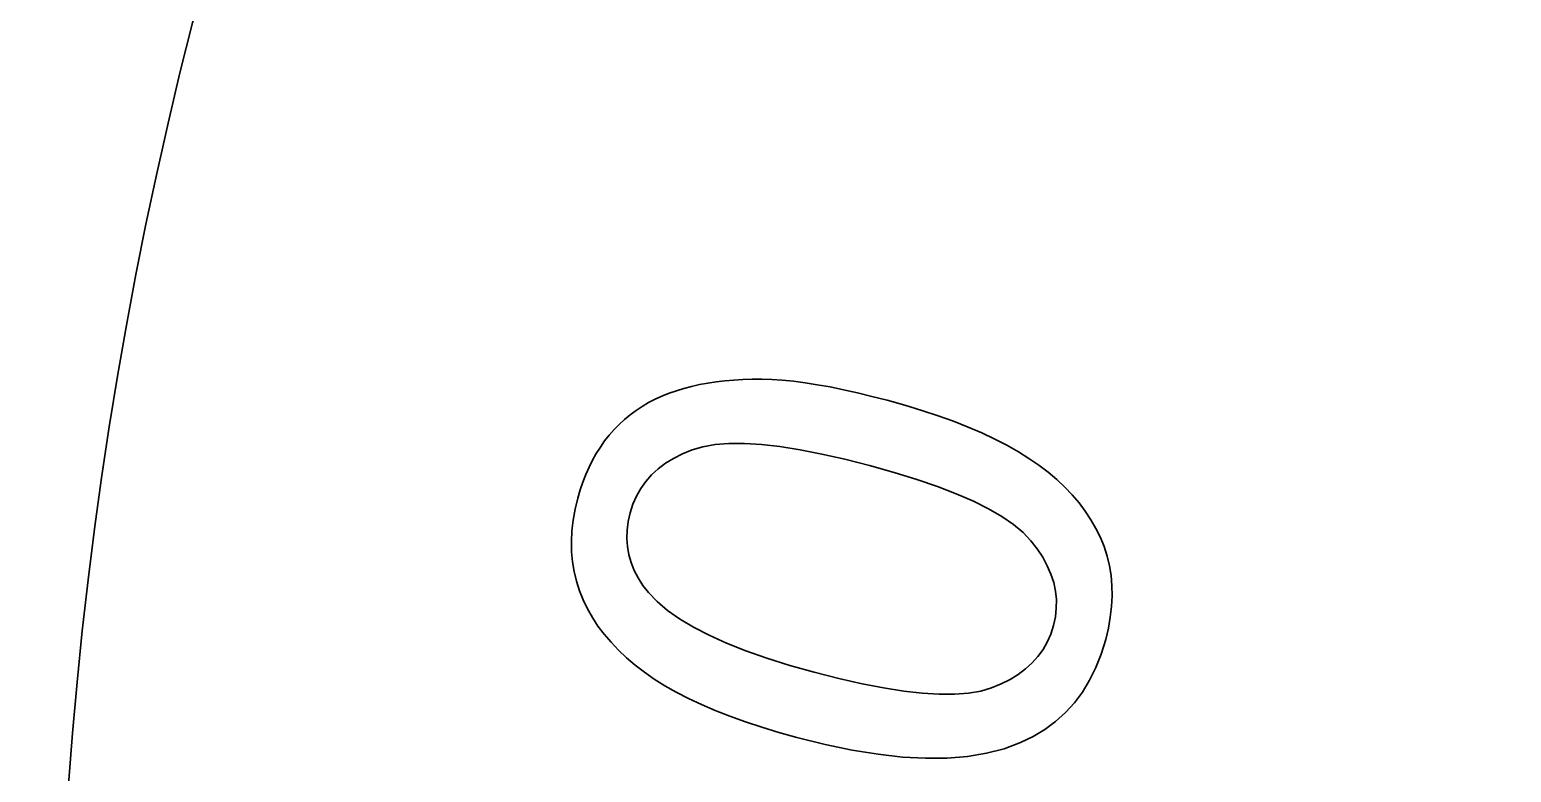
# Model space of a CAD drawing. Extents: x 23 to 417, y 3 to 294.
# Drawn here: x 213.446 to 214.83, y 161.074 to 161.768 of the extents above; entities that cross this region are included whole.
import ezdxf

# ---------------------------------------------------------------- set-up
doc = ezdxf.new("R2010")
doc.units = 0
doc.layers.add('1', color=7, linetype='Continuous', lineweight=13)

msp = doc.modelspace()

# ---------------------------------------------------------------- linework, layer by layer
at = {"layer": '1', "color": 7, "lineweight": 35, "ltscale": 0.000180618}
msp.add_line((214.0434, 161.4286), (214.0502, 161.4309), dxfattribs=at)
at = {"layer": '1', "color": 7, "lineweight": 35, "ltscale": 0.000183292}
msp.add_line((214.0502, 161.4309), (214.0572, 161.4331), dxfattribs=at)
at = {"layer": '1', "color": 7, "lineweight": 35, "ltscale": 0.000187255}
msp.add_line((214.0572, 161.4331), (214.0645, 161.435), dxfattribs=at)
at = {"layer": '1', "color": 7, "lineweight": 35, "ltscale": 0.000190746}
msp.add_line((214.0645, 161.435), (214.0719, 161.4366), dxfattribs=at)
at = {"layer": '1', "color": 7, "lineweight": 35, "ltscale": 0.000194862}
msp.add_line((214.0719, 161.4366), (214.0796, 161.438), dxfattribs=at)
at = {"layer": '1', "color": 7, "lineweight": 35, "ltscale": 0.00019936}
msp.add_line((214.0796, 161.438), (214.0875, 161.4392), dxfattribs=at)
at = {"layer": '1', "color": 7, "lineweight": 35, "ltscale": 0.000203733}
msp.add_line((214.0875, 161.4392), (214.0956, 161.4402), dxfattribs=at)
at = {"layer": '1', "color": 7, "lineweight": 35, "ltscale": 0.000208285}
msp.add_line((214.0956, 161.4402), (214.1039, 161.4409), dxfattribs=at)
at = {"layer": '1', "color": 7, "lineweight": 35, "ltscale": 0.000213277}
msp.add_line((214.1039, 161.4409), (214.1124, 161.4414), dxfattribs=at)
at = {"layer": '1', "color": 7, "lineweight": 35, "ltscale": 0.000218502}
msp.add_line((214.1124, 161.4414), (214.1211, 161.4417), dxfattribs=at)
at = {"layer": '1', "color": 7, "lineweight": 35, "ltscale": 0.00022348}
msp.add_line((214.1211, 161.4417), (214.1301, 161.4417), dxfattribs=at)
at = {"layer": '1', "color": 7, "lineweight": 35, "ltscale": 0.000232977}
msp.add_line((214.1301, 161.4417), (214.1394, 161.4414), dxfattribs=at)
at = {"layer": '1', "color": 7, "lineweight": 35, "ltscale": 0.000246703}
msp.add_line((214.1394, 161.4414), (214.1492, 161.4407), dxfattribs=at)
at = {"layer": '1', "color": 7, "lineweight": 35, "ltscale": 0.00026076}
msp.add_line((214.1492, 161.4407), (214.1596, 161.4397), dxfattribs=at)
at = {"layer": '1', "color": 7, "lineweight": 35, "ltscale": 0.000275012}
msp.add_line((214.1596, 161.4397), (214.1705, 161.4383), dxfattribs=at)
at = {"layer": '1', "color": 7, "lineweight": 35, "ltscale": 0.000289466}
msp.add_line((214.1705, 161.4383), (214.1819, 161.4365), dxfattribs=at)
at = {"layer": '1', "color": 7, "lineweight": 35, "ltscale": 0.000304119}
msp.add_line((214.1819, 161.4365), (214.1939, 161.4344), dxfattribs=at)
at = {"layer": '1', "color": 7, "lineweight": 35, "ltscale": 0.000318955}
msp.add_line((214.1939, 161.4344), (214.2064, 161.4318), dxfattribs=at)
at = {"layer": '1', "color": 7, "lineweight": 35, "ltscale": 0.000333898}
msp.add_line((214.2064, 161.4318), (214.2195, 161.4289), dxfattribs=at)
at = {"layer": '1', "color": 7, "lineweight": 35, "ltscale": 0.000171969}
msp.add_line((214.0184, 161.4163), (214.0243, 161.4198), dxfattribs=at)
at = {"layer": '1', "color": 7, "lineweight": 35, "ltscale": 0.000173197}
msp.add_line((214.0243, 161.4198), (214.0304, 161.423), dxfattribs=at)
at = {"layer": '1', "color": 7, "lineweight": 35, "ltscale": 0.000175247}
msp.add_line((214.0304, 161.423), (214.0368, 161.4259), dxfattribs=at)
at = {"layer": '1', "color": 7, "lineweight": 35, "ltscale": 0.000177608}
msp.add_line((214.0368, 161.4259), (214.0434, 161.4286), dxfattribs=at)
at = {"layer": '1', "color": 7, "lineweight": 35, "ltscale": 0.000348951}
msp.add_line((214.2195, 161.4289), (214.233, 161.4256), dxfattribs=at)
at = {"layer": '1', "color": 7, "lineweight": 35, "ltscale": 0.000364122}
msp.add_line((214.233, 161.4256), (214.2471, 161.422), dxfattribs=at)
at = {"layer": '1', "color": 7, "lineweight": 35, "ltscale": 0.000431474}
msp.add_line((214.2471, 161.422), (214.2637, 161.4173), dxfattribs=at)
at = {"layer": '1', "color": 7, "lineweight": 35, "ltscale": 0.000414865}
msp.add_line((214.2637, 161.4173), (214.2796, 161.4125), dxfattribs=at)
at = {"layer": '1', "color": 7, "lineweight": 35, "ltscale": 0.000170588}
msp.add_line((213.9969, 161.3995), (214.0019, 161.4041), dxfattribs=at)
at = {"layer": '1', "color": 7, "lineweight": 35, "ltscale": 0.000170108}
msp.add_line((214.0019, 161.4041), (214.0072, 161.4084), dxfattribs=at)
at = {"layer": '1', "color": 7, "lineweight": 35, "ltscale": 0.000170506}
msp.add_line((214.0072, 161.4084), (214.0127, 161.4125), dxfattribs=at)
at = {"layer": '1', "color": 7, "lineweight": 35, "ltscale": 0.000170782}
msp.add_line((214.0127, 161.4125), (214.0184, 161.4163), dxfattribs=at)
at = {"layer": '1', "color": 7, "lineweight": 35, "ltscale": 0.000398125}
msp.add_line((214.2796, 161.4125), (214.2947, 161.4075), dxfattribs=at)
at = {"layer": '1', "color": 7, "lineweight": 35, "ltscale": 0.00038184}
msp.add_line((214.2947, 161.4075), (214.3091, 161.4024), dxfattribs=at)
at = {"layer": '1', "color": 7, "lineweight": 35, "ltscale": 0.00017368}
msp.add_line((213.9832, 161.384), (213.9875, 161.3895), dxfattribs=at)
at = {"layer": '1', "color": 7, "lineweight": 35, "ltscale": 0.000172222}
msp.add_line((213.9875, 161.3895), (213.9921, 161.3946), dxfattribs=at)
at = {"layer": '1', "color": 7, "lineweight": 35, "ltscale": 0.000171521}
msp.add_line((213.9921, 161.3946), (213.9969, 161.3995), dxfattribs=at)
at = {"layer": '1', "color": 7, "lineweight": 35, "ltscale": 0.000366008}
msp.add_line((214.3091, 161.4024), (214.3228, 161.397), dxfattribs=at)
at = {"layer": '1', "color": 7, "lineweight": 35, "ltscale": 0.000350092}
msp.add_line((214.3228, 161.397), (214.3356, 161.3915), dxfattribs=at)
at = {"layer": '1', "color": 7, "lineweight": 35, "ltscale": 0.00033498}
msp.add_line((214.3356, 161.3915), (214.3478, 161.3858), dxfattribs=at)
at = {"layer": '1', "color": 7, "lineweight": 35, "ltscale": 0.000176996}
msp.add_line((213.9754, 161.3723), (213.9792, 161.3783), dxfattribs=at)
at = {"layer": '1', "color": 7, "lineweight": 35, "ltscale": 0.00017496}
msp.add_line((213.9792, 161.3783), (213.9832, 161.384), dxfattribs=at)
at = {"layer": '1', "color": 7, "lineweight": 35, "ltscale": 0.000242698}
msp.add_line((214.0649, 161.3756), (214.0559, 161.3719), dxfattribs=at)
at = {"layer": '1', "color": 7, "lineweight": 35, "ltscale": 0.000262324}
msp.add_line((214.0749, 161.3786), (214.0649, 161.3756), dxfattribs=at)
at = {"layer": '1', "color": 7, "lineweight": 35, "ltscale": 0.000292036}
msp.add_line((214.0864, 161.3806), (214.0749, 161.3786), dxfattribs=at)
at = {"layer": '1', "color": 7, "lineweight": 35, "ltscale": 0.000325095}
msp.add_line((214.0994, 161.3816), (214.0864, 161.3806), dxfattribs=at)
at = {"layer": '1', "color": 7, "lineweight": 35, "ltscale": 0.000360236}
for p, q in [((214.1138, 161.3816), (214.0994, 161.3816)), ((214.3544, 161.3133), (214.342, 161.3205)), ((214.2958, 161.1474), (214.3102, 161.1474))]:
    msp.add_line(p, q, dxfattribs=at)
at = {"layer": '1', "color": 7, "lineweight": 35, "ltscale": 0.000397476}
msp.add_line((214.1297, 161.3807), (214.1138, 161.3816), dxfattribs=at)
at = {"layer": '1', "color": 7, "lineweight": 35, "ltscale": 0.000435728}
msp.add_line((214.147, 161.3787), (214.1297, 161.3807), dxfattribs=at)
at = {"layer": '1', "color": 7, "lineweight": 35, "ltscale": 0.000474927}
msp.add_line((214.1658, 161.3758), (214.147, 161.3787), dxfattribs=at)
at = {"layer": '1', "color": 7, "lineweight": 35, "ltscale": 0.000514927}
msp.add_line((214.186, 161.3718), (214.1658, 161.3758), dxfattribs=at)
at = {"layer": '1', "color": 7, "lineweight": 35, "ltscale": 0.000319902}
msp.add_line((214.3478, 161.3858), (214.3591, 161.38), dxfattribs=at)
at = {"layer": '1', "color": 7, "lineweight": 35, "ltscale": 0.0003056}
msp.add_line((214.3591, 161.38), (214.3698, 161.3739), dxfattribs=at)
at = {"layer": '1', "color": 7, "lineweight": 35, "ltscale": 0.000182953}
msp.add_line((213.9686, 161.3595), (213.9719, 161.3661), dxfattribs=at)
at = {"layer": '1', "color": 7, "lineweight": 35, "ltscale": 0.000179536}
msp.add_line((213.9719, 161.3661), (213.9754, 161.3723), dxfattribs=at)
at = {"layer": '1', "color": 7, "lineweight": 35, "ltscale": 0.000214301}
msp.add_line((214.0401, 161.3631), (214.0332, 161.3579), dxfattribs=at)
at = {"layer": '1', "color": 7, "lineweight": 35, "ltscale": 0.000222098}
msp.add_line((214.0476, 161.3677), (214.0401, 161.3631), dxfattribs=at)
at = {"layer": '1', "color": 7, "lineweight": 35, "ltscale": 0.000231658}
msp.add_line((214.0559, 161.3719), (214.0476, 161.3677), dxfattribs=at)
at = {"layer": '1', "color": 7, "lineweight": 35, "ltscale": 0.000555648}
msp.add_line((214.2077, 161.3669), (214.186, 161.3718), dxfattribs=at)
at = {"layer": '1', "color": 7, "lineweight": 35, "ltscale": 0.000596657}
msp.add_line((214.2308, 161.361), (214.2077, 161.3669), dxfattribs=at)
at = {"layer": '1', "color": 7, "lineweight": 35, "ltscale": 0.000291595}
msp.add_line((214.3698, 161.3739), (214.3797, 161.3677), dxfattribs=at)
at = {"layer": '1', "color": 7, "lineweight": 35, "ltscale": 0.000280717}
msp.add_line((214.3797, 161.3677), (214.3889, 161.3613), dxfattribs=at)
at = {"layer": '1', "color": 7, "lineweight": 35, "ltscale": 0.000272492}
msp.add_line((214.3889, 161.3613), (214.3975, 161.3547), dxfattribs=at)
at = {"layer": '1', "color": 7, "lineweight": 35, "ltscale": 0.000189905}
msp.add_line((213.9629, 161.3456), (213.9656, 161.3527), dxfattribs=at)
at = {"layer": '1', "color": 7, "lineweight": 35, "ltscale": 0.000186057}
msp.add_line((213.9656, 161.3527), (213.9686, 161.3595), dxfattribs=at)
at = {"layer": '1', "color": 7, "lineweight": 35, "ltscale": 0.000204628}
msp.add_line((214.0271, 161.3523), (214.0217, 161.3461), dxfattribs=at)
at = {"layer": '1', "color": 7, "lineweight": 35, "ltscale": 0.000208277}
msp.add_line((214.0332, 161.3579), (214.0271, 161.3523), dxfattribs=at)
at = {"layer": '1', "color": 7, "lineweight": 35, "ltscale": 0.000593419}
msp.add_line((214.2536, 161.3546), (214.2308, 161.361), dxfattribs=at)
at = {"layer": '1', "color": 7, "lineweight": 35, "ltscale": 0.000552975}
msp.add_line((214.2748, 161.348), (214.2536, 161.3546), dxfattribs=at)
at = {"layer": '1', "color": 7, "lineweight": 35, "ltscale": 0.000512832}
msp.add_line((214.2942, 161.3414), (214.2748, 161.348), dxfattribs=at)
at = {"layer": '1', "color": 7, "lineweight": 35, "ltscale": 0.000264838}
msp.add_line((214.3975, 161.3547), (214.4056, 161.3479), dxfattribs=at)
at = {"layer": '1', "color": 7, "lineweight": 35, "ltscale": 0.000257874}
msp.add_line((214.4056, 161.3479), (214.4131, 161.3408), dxfattribs=at)
at = {"layer": '1', "color": 7, "lineweight": 35, "ltscale": 0.00019879}
msp.add_line((213.9582, 161.3306), (213.9604, 161.3382), dxfattribs=at)
at = {"layer": '1', "color": 7, "lineweight": 35, "ltscale": 0.000194171}
msp.add_line((213.9604, 161.3382), (213.9629, 161.3456), dxfattribs=at)
at = {"layer": '1', "color": 7, "lineweight": 35, "ltscale": 0.000203647}
msp.add_line((214.017, 161.3395), (214.013, 161.3324), dxfattribs=at)
at = {"layer": '1', "color": 7, "lineweight": 35, "ltscale": 0.000202857}
msp.add_line((214.0217, 161.3461), (214.017, 161.3395), dxfattribs=at)
at = {"layer": '1', "color": 7, "lineweight": 35, "ltscale": 0.000473423}
msp.add_line((214.3118, 161.3345), (214.2942, 161.3414), dxfattribs=at)
at = {"layer": '1', "color": 7, "lineweight": 35, "ltscale": 0.000434591}
msp.add_line((214.3278, 161.3276), (214.3118, 161.3345), dxfattribs=at)
at = {"layer": '1', "color": 7, "lineweight": 35, "ltscale": 0.000251454}
msp.add_line((214.4131, 161.3408), (214.4201, 161.3336), dxfattribs=at)
at = {"layer": '1', "color": 7, "lineweight": 35, "ltscale": 0.000259968}
msp.add_line((213.9539, 161.3099), (213.9557, 161.3202), dxfattribs=at)
at = {"layer": '1', "color": 7, "lineweight": 35, "ltscale": 0.00026826}
msp.add_line((213.9557, 161.3202), (213.9582, 161.3306), dxfattribs=at)
at = {"layer": '1', "color": 7, "lineweight": 35, "ltscale": 0.000211579}
msp.add_line((214.0097, 161.3249), (214.0071, 161.3168), dxfattribs=at)
at = {"layer": '1', "color": 7, "lineweight": 35, "ltscale": 0.000206699}
msp.add_line((214.013, 161.3324), (214.0097, 161.3249), dxfattribs=at)
at = {"layer": '1', "color": 7, "lineweight": 35, "ltscale": 0.000396913}
msp.add_line((214.342, 161.3205), (214.3278, 161.3276), dxfattribs=at)
at = {"layer": '1', "color": 7, "lineweight": 35, "ltscale": 0.000246169}
msp.add_line((214.4201, 161.3336), (214.4265, 161.3261), dxfattribs=at)
at = {"layer": '1', "color": 7, "lineweight": 35, "ltscale": 0.00024175}
msp.add_line((214.4265, 161.3261), (214.4323, 161.3183), dxfattribs=at)
at = {"layer": '1', "color": 7, "lineweight": 35, "ltscale": 0.000252149}
msp.add_line((213.9527, 161.2999), (213.9539, 161.3099), dxfattribs=at)
at = {"layer": '1', "color": 7, "lineweight": 35, "ltscale": 0.000200535}
msp.add_line((214.0053, 161.3087), (214.0043, 161.3007), dxfattribs=at)
at = {"layer": '1', "color": 7, "lineweight": 35, "ltscale": 0.000207331}
msp.add_line((214.0071, 161.3168), (214.0053, 161.3087), dxfattribs=at)
at = {"layer": '1', "color": 7, "lineweight": 35, "ltscale": 0.000325461}
msp.add_line((214.3652, 161.3059), (214.3544, 161.3133), dxfattribs=at)
at = {"layer": '1', "color": 7, "lineweight": 35, "ltscale": 0.000237813}
msp.add_line((214.4323, 161.3183), (214.4376, 161.3104), dxfattribs=at)
at = {"layer": '1', "color": 7, "lineweight": 35, "ltscale": 0.000234945}
msp.add_line((214.4376, 161.3104), (214.4423, 161.3023), dxfattribs=at)
at = {"layer": '1', "color": 7, "lineweight": 35, "ltscale": 0.000245739}
msp.add_line((213.9522, 161.2901), (213.9527, 161.2999), dxfattribs=at)
at = {"layer": '1', "color": 7, "lineweight": 35, "ltscale": 0.000195179}
msp.add_line((214.0043, 161.3007), (214.004, 161.2929), dxfattribs=at)
at = {"layer": '1', "color": 7, "lineweight": 35, "ltscale": 0.000192124}
msp.add_line((214.004, 161.2929), (214.0046, 161.2853), dxfattribs=at)
at = {"layer": '1', "color": 7, "lineweight": 35, "ltscale": 0.000292899}
msp.add_line((214.3742, 161.2984), (214.3652, 161.3059), dxfattribs=at)
at = {"layer": '1', "color": 7, "lineweight": 35, "ltscale": 0.000263455}
msp.add_line((214.3815, 161.2908), (214.3742, 161.2984), dxfattribs=at)
at = {"layer": '1', "color": 7, "lineweight": 35, "ltscale": 0.000233287}
msp.add_line((214.4423, 161.3023), (214.4464, 161.2939), dxfattribs=at)
at = {"layer": '1', "color": 7, "lineweight": 35, "ltscale": 0.000231713}
msp.add_line((214.4464, 161.2939), (214.4499, 161.2853), dxfattribs=at)
at = {"layer": '1', "color": 7, "lineweight": 35, "ltscale": 0.000240412}
msp.add_line((213.9523, 161.2805), (213.9522, 161.2901), dxfattribs=at)
at = {"layer": '1', "color": 7, "lineweight": 35, "ltscale": 0.000235864}
msp.add_line((213.9532, 161.2711), (213.9523, 161.2805), dxfattribs=at)
at = {"layer": '1', "color": 7, "lineweight": 35, "ltscale": 0.000190977}
msp.add_line((214.0046, 161.2853), (214.0059, 161.2777), dxfattribs=at)
at = {"layer": '1', "color": 7, "lineweight": 35, "ltscale": 0.000243835}
msp.add_line((214.3874, 161.2831), (214.3815, 161.2908), dxfattribs=at)
at = {"layer": '1', "color": 7, "lineweight": 35, "ltscale": 0.000232407}
msp.add_line((214.3926, 161.2753), (214.3874, 161.2831), dxfattribs=at)
at = {"layer": '1', "color": 7, "lineweight": 35, "ltscale": 0.000231191}
msp.add_line((214.4499, 161.2853), (214.4527, 161.2765), dxfattribs=at)
at = {"layer": '1', "color": 7, "lineweight": 35, "ltscale": 0.000232899}
msp.add_line((213.9546, 161.2619), (213.9532, 161.2711), dxfattribs=at)
at = {"layer": '1', "color": 7, "lineweight": 35, "ltscale": 0.000191622}
msp.add_line((214.0059, 161.2777), (214.008, 161.2704), dxfattribs=at)
at = {"layer": '1', "color": 7, "lineweight": 35, "ltscale": 0.000194733}
msp.add_line((214.008, 161.2704), (214.0109, 161.2631), dxfattribs=at)
at = {"layer": '1', "color": 7, "lineweight": 35, "ltscale": 0.000222456}
msp.add_line((214.3968, 161.2675), (214.3926, 161.2753), dxfattribs=at)
at = {"layer": '1', "color": 7, "lineweight": 35, "ltscale": 0.000214125}
msp.add_line((214.4002, 161.2597), (214.3968, 161.2675), dxfattribs=at)
at = {"layer": '1', "color": 7, "lineweight": 35, "ltscale": 0.000231812}
msp.add_line((214.4527, 161.2765), (214.4549, 161.2675), dxfattribs=at)
at = {"layer": '1', "color": 7, "lineweight": 35, "ltscale": 0.000233477}
msp.add_line((214.4549, 161.2675), (214.4564, 161.2583), dxfattribs=at)
at = {"layer": '1', "color": 7, "lineweight": 35, "ltscale": 0.000230767}
msp.add_line((213.9568, 161.2529), (213.9546, 161.2619), dxfattribs=at)
at = {"layer": '1', "color": 7, "lineweight": 35, "ltscale": 0.000230789}
msp.add_line((213.9596, 161.2441), (213.9568, 161.2529), dxfattribs=at)
at = {"layer": '1', "color": 7, "lineweight": 35, "ltscale": 0.000199566}
msp.add_line((214.0109, 161.2631), (214.0145, 161.256), dxfattribs=at)
at = {"layer": '1', "color": 7, "lineweight": 35, "ltscale": 0.000206029}
msp.add_line((214.0145, 161.256), (214.019, 161.2491), dxfattribs=at)
at = {"layer": '1', "color": 7, "lineweight": 35, "ltscale": 0.000207488}
msp.add_line((214.4028, 161.2518), (214.4002, 161.2597), dxfattribs=at)
at = {"layer": '1', "color": 7, "lineweight": 35, "ltscale": 0.000203274}
msp.add_line((214.4045, 161.2438), (214.4028, 161.2518), dxfattribs=at)
at = {"layer": '1', "color": 7, "lineweight": 35, "ltscale": 0.000236713}
msp.add_line((214.4564, 161.2583), (214.4572, 161.2488), dxfattribs=at)
at = {"layer": '1', "color": 7, "lineweight": 35, "ltscale": 0.000230944}
msp.add_line((213.9631, 161.2356), (213.9596, 161.2441), dxfattribs=at)
at = {"layer": '1', "color": 7, "lineweight": 35, "ltscale": 0.0002144}
msp.add_line((214.019, 161.2491), (214.0242, 161.2423), dxfattribs=at)
at = {"layer": '1', "color": 7, "lineweight": 35, "ltscale": 0.000289988}
msp.add_line((214.0242, 161.2423), (214.0322, 161.2339), dxfattribs=at)
at = {"layer": '1', "color": 7, "lineweight": 35, "ltscale": 0.000200926}
msp.add_line((214.4053, 161.2358), (214.4045, 161.2438), dxfattribs=at)
at = {"layer": '1', "color": 7, "lineweight": 35, "ltscale": 0.000246945}
msp.add_line((214.4574, 161.2392), (214.4569, 161.2293), dxfattribs=at)
at = {"layer": '1', "color": 7, "lineweight": 35, "ltscale": 0.000241248}
msp.add_line((214.4572, 161.2488), (214.4574, 161.2392), dxfattribs=at)
at = {"layer": '1', "color": 7, "lineweight": 35, "ltscale": 0.000232785}
msp.add_line((213.9672, 161.2272), (213.9631, 161.2356), dxfattribs=at)
at = {"layer": '1', "color": 7, "lineweight": 35, "ltscale": 0.000234682}
msp.add_line((213.9718, 161.219), (213.9672, 161.2272), dxfattribs=at)
at = {"layer": '1', "color": 7, "lineweight": 35, "ltscale": 0.000316887}
msp.add_line((214.0322, 161.2339), (214.0419, 161.2257), dxfattribs=at)
at = {"layer": '1', "color": 7, "lineweight": 35, "ltscale": 0.000346165}
msp.add_line((214.0419, 161.2257), (214.0532, 161.2178), dxfattribs=at)
at = {"layer": '1', "color": 7, "lineweight": 35, "ltscale": 0.00020337}
msp.add_line((214.4044, 161.2197), (214.4052, 161.2278), dxfattribs=at)
at = {"layer": '1', "color": 7, "lineweight": 35, "ltscale": 0.000201515}
msp.add_line((214.4052, 161.2278), (214.4053, 161.2358), dxfattribs=at)
at = {"layer": '1', "color": 7, "lineweight": 35, "ltscale": 0.000253685}
msp.add_line((214.4569, 161.2293), (214.4557, 161.2193), dxfattribs=at)
at = {"layer": '1', "color": 7, "lineweight": 35, "ltscale": 0.000237641}
msp.add_line((213.977, 161.2111), (213.9718, 161.219), dxfattribs=at)
at = {"layer": '1', "color": 7, "lineweight": 35, "ltscale": 0.000241288}
msp.add_line((213.9828, 161.2034), (213.977, 161.2111), dxfattribs=at)
at = {"layer": '1', "color": 7, "lineweight": 35, "ltscale": 0.000378322}
msp.add_line((214.0532, 161.2178), (214.0662, 161.21), dxfattribs=at)
at = {"layer": '1', "color": 7, "lineweight": 35, "ltscale": 0.000412108}
msp.add_line((214.0662, 161.21), (214.0809, 161.2025), dxfattribs=at)
at = {"layer": '1', "color": 7, "lineweight": 35, "ltscale": 0.000208145}
msp.add_line((214.4, 161.2036), (214.4026, 161.2115), dxfattribs=at)
at = {"layer": '1', "color": 7, "lineweight": 35, "ltscale": 0.000208532}
msp.add_line((214.4026, 161.2115), (214.4044, 161.2197), dxfattribs=at)
at = {"layer": '1', "color": 7, "lineweight": 35, "ltscale": 0.000261488}
msp.add_line((214.4557, 161.2193), (214.4539, 161.209), dxfattribs=at)
at = {"layer": '1', "color": 7, "lineweight": 35, "ltscale": 0.000245926}
msp.add_line((213.9892, 161.1959), (213.9828, 161.2034), dxfattribs=at)
at = {"layer": '1', "color": 7, "lineweight": 35, "ltscale": 0.00025168}
msp.add_line((213.9961, 161.1886), (213.9892, 161.1959), dxfattribs=at)
at = {"layer": '1', "color": 7, "lineweight": 35, "ltscale": 0.00044709}
msp.add_line((214.0809, 161.2025), (214.0972, 161.1952), dxfattribs=at)
at = {"layer": '1', "color": 7, "lineweight": 35, "ltscale": 0.000483306}
msp.add_line((214.0972, 161.1952), (214.1152, 161.188), dxfattribs=at)
at = {"layer": '1', "color": 7, "lineweight": 35, "ltscale": 0.000201105}
msp.add_line((214.3928, 161.1891), (214.3968, 161.1961), dxfattribs=at)
at = {"layer": '1', "color": 7, "lineweight": 35, "ltscale": 0.000203712}
msp.add_line((214.3968, 161.1961), (214.4, 161.2036), dxfattribs=at)
at = {"layer": '1', "color": 7, "lineweight": 35, "ltscale": 0.00035385}
msp.add_line((214.4514, 161.1985), (214.4472, 161.1849), dxfattribs=at)
at = {"layer": '1', "color": 7, "lineweight": 35, "ltscale": 0.000269803}
msp.add_line((214.4539, 161.209), (214.4514, 161.1985), dxfattribs=at)
at = {"layer": '1', "color": 7, "lineweight": 35, "ltscale": 0.000257721}
msp.add_line((214.0036, 161.1815), (213.9961, 161.1886), dxfattribs=at)
at = {"layer": '1', "color": 7, "lineweight": 35, "ltscale": 0.000264995}
msp.add_line((214.0117, 161.1747), (214.0036, 161.1815), dxfattribs=at)
at = {"layer": '1', "color": 7, "lineweight": 35, "ltscale": 0.000520502}
msp.add_line((214.1152, 161.188), (214.1348, 161.1811), dxfattribs=at)
at = {"layer": '1', "color": 7, "lineweight": 35, "ltscale": 0.000203099}
msp.add_line((214.3827, 161.1766), (214.3881, 161.1826), dxfattribs=at)
at = {"layer": '1', "color": 7, "lineweight": 35, "ltscale": 0.000201138}
msp.add_line((214.3881, 161.1826), (214.3928, 161.1891), dxfattribs=at)
at = {"layer": '1', "color": 7, "lineweight": 35, "ltscale": 0.000340593}
msp.add_line((214.4472, 161.1849), (214.4422, 161.1723), dxfattribs=at)
at = {"layer": '1', "color": 7, "lineweight": 35, "ltscale": 0.000272598}
msp.add_line((214.0204, 161.168), (214.0117, 161.1747), dxfattribs=at)
at = {"layer": '1', "color": 7, "lineweight": 35, "ltscale": 0.000280672}
msp.add_line((214.0296, 161.1616), (214.0204, 161.168), dxfattribs=at)
at = {"layer": '1', "color": 7, "lineweight": 35, "ltscale": 0.000558014}
msp.add_line((214.1348, 161.1811), (214.1561, 161.1744), dxfattribs=at)
at = {"layer": '1', "color": 7, "lineweight": 35, "ltscale": 0.000596291}
msp.add_line((214.1561, 161.1744), (214.1791, 161.168), dxfattribs=at)
at = {"layer": '1', "color": 7, "lineweight": 35, "ltscale": 0.000595144}
msp.add_line((214.1791, 161.168), (214.2021, 161.1621), dxfattribs=at)
at = {"layer": '1', "color": 7, "lineweight": 35, "ltscale": 0.000213768}
msp.add_line((214.3697, 161.1659), (214.3765, 161.171), dxfattribs=at)
at = {"layer": '1', "color": 7, "lineweight": 35, "ltscale": 0.000207284}
msp.add_line((214.3765, 161.171), (214.3827, 161.1766), dxfattribs=at)
at = {"layer": '1', "color": 7, "lineweight": 35, "ltscale": 0.000329176}
msp.add_line((214.4422, 161.1723), (214.4363, 161.1605), dxfattribs=at)
at = {"layer": '1', "color": 7, "lineweight": 35, "ltscale": 0.00029229}
msp.add_line((214.0395, 161.1553), (214.0296, 161.1616), dxfattribs=at)
at = {"layer": '1', "color": 7, "lineweight": 35, "ltscale": 0.000306167}
msp.add_line((214.0501, 161.1493), (214.0395, 161.1553), dxfattribs=at)
at = {"layer": '1', "color": 7, "lineweight": 35, "ltscale": 0.000554112}
msp.add_line((214.2021, 161.1621), (214.2237, 161.1572), dxfattribs=at)
at = {"layer": '1', "color": 7, "lineweight": 35, "ltscale": 0.000513967}
msp.add_line((214.2237, 161.1572), (214.2439, 161.1533), dxfattribs=at)
at = {"layer": '1', "color": 7, "lineweight": 35, "ltscale": 0.000243228}
msp.add_line((214.3448, 161.1534), (214.3538, 161.1571), dxfattribs=at)
at = {"layer": '1', "color": 7, "lineweight": 35, "ltscale": 0.000231829}
msp.add_line((214.3538, 161.1571), (214.3621, 161.1612), dxfattribs=at)
at = {"layer": '1', "color": 7, "lineweight": 35, "ltscale": 0.000222069}
msp.add_line((214.3621, 161.1612), (214.3697, 161.1659), dxfattribs=at)
at = {"layer": '1', "color": 7, "lineweight": 35, "ltscale": 0.000320227}
msp.add_line((214.4363, 161.1605), (214.4296, 161.1495), dxfattribs=at)
at = {"layer": '1', "color": 7, "lineweight": 35, "ltscale": 0.000320912}
msp.add_line((214.0615, 161.1434), (214.0501, 161.1493), dxfattribs=at)
at = {"layer": '1', "color": 7, "lineweight": 35, "ltscale": 0.000336234}
msp.add_line((214.0737, 161.1377), (214.0615, 161.1434), dxfattribs=at)
at = {"layer": '1', "color": 7, "lineweight": 35, "ltscale": 0.000474181}
msp.add_line((214.2439, 161.1533), (214.2627, 161.1503), dxfattribs=at)
at = {"layer": '1', "color": 7, "lineweight": 35, "ltscale": 0.000435159}
msp.add_line((214.2627, 161.1503), (214.28, 161.1484), dxfattribs=at)
at = {"layer": '1', "color": 7, "lineweight": 35, "ltscale": 0.000397109}
msp.add_line((214.28, 161.1484), (214.2958, 161.1474), dxfattribs=at)
at = {"layer": '1', "color": 7, "lineweight": 35, "ltscale": 0.000325449}
msp.add_line((214.3102, 161.1474), (214.3232, 161.1484), dxfattribs=at)
at = {"layer": '1', "color": 7, "lineweight": 35, "ltscale": 0.000292388}
msp.add_line((214.3232, 161.1484), (214.3347, 161.1504), dxfattribs=at)
at = {"layer": '1', "color": 7, "lineweight": 35, "ltscale": 0.000262804}
msp.add_line((214.3347, 161.1504), (214.3448, 161.1534), dxfattribs=at)
at = {"layer": '1', "color": 7, "lineweight": 35, "ltscale": 0.000314234}
msp.add_line((214.4296, 161.1495), (214.4221, 161.1395), dxfattribs=at)
at = {"layer": '1', "color": 7, "lineweight": 35, "ltscale": 0.000351669}
msp.add_line((214.0866, 161.1321), (214.0737, 161.1377), dxfattribs=at)
at = {"layer": '1', "color": 7, "lineweight": 35, "ltscale": 0.000367951}
msp.add_line((214.1003, 161.1268), (214.0866, 161.1321), dxfattribs=at)
at = {"layer": '1', "color": 7, "lineweight": 35, "ltscale": 0.000384138}
msp.add_line((214.1148, 161.1216), (214.1003, 161.1268), dxfattribs=at)
at = {"layer": '1', "color": 7, "lineweight": 35, "ltscale": 0.000310237}
msp.add_line((214.4138, 161.1303), (214.4045, 161.122), dxfattribs=at)
at = {"layer": '1', "color": 7, "lineweight": 35, "ltscale": 0.000310857}
msp.add_line((214.4221, 161.1395), (214.4138, 161.1303), dxfattribs=at)
at = {"layer": '1', "color": 7, "lineweight": 35, "ltscale": 0.000400608}
msp.add_line((214.13, 161.1166), (214.1148, 161.1216), dxfattribs=at)
at = {"layer": '1', "color": 7, "lineweight": 35, "ltscale": 0.000417738}
msp.add_line((214.146, 161.1117), (214.13, 161.1166), dxfattribs=at)
at = {"layer": '1', "color": 7, "lineweight": 35, "ltscale": 0.000318231}
msp.add_line((214.3945, 161.1145), (214.3836, 161.1079), dxfattribs=at)
at = {"layer": '1', "color": 7, "lineweight": 35, "ltscale": 0.000312958}
msp.add_line((214.4045, 161.122), (214.3945, 161.1145), dxfattribs=at)
at = {"layer": '1', "color": 7, "lineweight": 35, "ltscale": 0.000434712}
msp.add_line((214.1627, 161.107), (214.146, 161.1117), dxfattribs=at)
at = {"layer": '1', "color": 7, "lineweight": 35, "ltscale": 0.000684846}
msp.add_line((214.1893, 161.1004), (214.1627, 161.107), dxfattribs=at)
at = {"layer": '1', "color": 7, "lineweight": 35, "ltscale": 0.00064651}
msp.add_line((214.2146, 161.0952), (214.1893, 161.1004), dxfattribs=at)
at = {"layer": '1', "color": 7, "lineweight": 35, "ltscale": 0.000406492}
msp.add_line((214.3719, 161.1022), (214.3566, 161.0965), dxfattribs=at)
at = {"layer": '1', "color": 7, "lineweight": 35, "ltscale": 0.000326234}
msp.add_line((214.3836, 161.1079), (214.3719, 161.1022), dxfattribs=at)
at = {"layer": '1', "color": 7, "lineweight": 35, "ltscale": 0.000609332}
msp.add_line((214.2387, 161.0913), (214.2146, 161.0952), dxfattribs=at)
at = {"layer": '1', "color": 7, "lineweight": 35, "ltscale": 0.000573579}
msp.add_line((214.2615, 161.0887), (214.2387, 161.0913), dxfattribs=at)
at = {"layer": '1', "color": 7, "lineweight": 35, "ltscale": 0.000539389}
msp.add_line((214.283, 161.0876), (214.2615, 161.0887), dxfattribs=at)
at = {"layer": '1', "color": 7, "lineweight": 35, "ltscale": 0.000507285}
msp.add_line((214.3033, 161.0878), (214.283, 161.0876), dxfattribs=at)
at = {"layer": '1', "color": 7, "lineweight": 35, "ltscale": 0.000477211}
msp.add_line((214.3224, 161.0893), (214.3033, 161.0878), dxfattribs=at)
at = {"layer": '1', "color": 7, "lineweight": 35, "ltscale": 0.000450033}
msp.add_line((214.3401, 161.0923), (214.3224, 161.0893), dxfattribs=at)
at = {"layer": '1', "color": 7, "lineweight": 35, "ltscale": 0.000426382}
msp.add_line((214.3566, 161.0965), (214.3401, 161.0923), dxfattribs=at)
at = {"layer": '1', "color": 7, "lineweight": 35}
for radius in [5.25, 4]:
    msp.add_arc((217.472, 160.7754), radius, 135, 315, dxfattribs=at)

doc.saveas('drawing.dxf')
